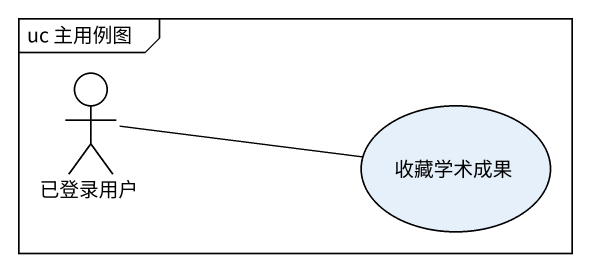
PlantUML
@startuml
mainframe uc 主用例图
actor 已登录用户
usecase 收藏学术成果
已登录用户 -right- 收藏学术成果
@enduml
